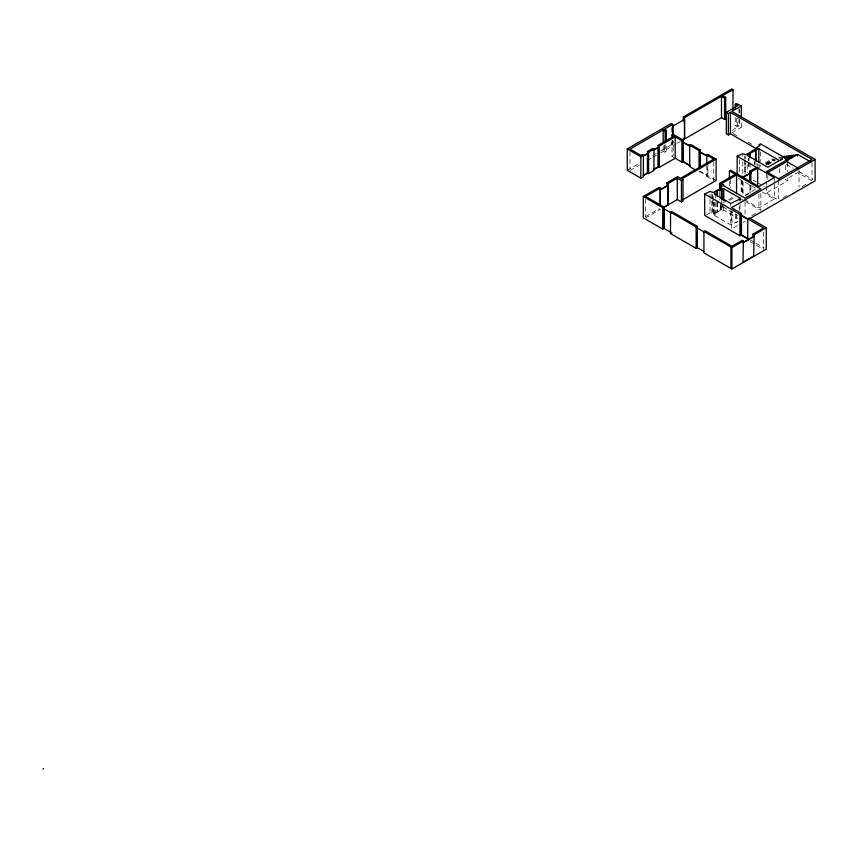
<?xml version="1.0" encoding="UTF-8"?>
<svg xmlns="http://www.w3.org/2000/svg" width="858" height="858" viewBox="0 0 858 858"><rect width="100%" height="100%" fill="white"/><g stroke="black" fill="none" stroke-linecap="round" stroke-linejoin="round"><path stroke-width="0.64" stroke-dasharray="4.29 3.22" d="M627.23 170.313L638.813 163.621M652.724 155.588L656.198 153.582M660.832 150.911L671.256 144.884L672.801 145.774M629.997 170.495L639.156 165.208M647.179 160.575L651.758 157.936M652.906 157.271L656.338 155.287M660.917 152.638L663.213 151.319L665.143 152.434L666.301 151.769L666.301 143.747M664.371 145.302L664.371 150.654L676.007 144.015M677.016 143.35L680.33 141.527M672.007 140.358L672.007 156.403L673.165 155.738L673.165 141.023M735.295 117.632L735.295 125.654L736.454 124.978L741.323 127.349L741.323 120.656M732.024 130.405L737.773 127.081L737.773 117.718M731.874 132.808L741.323 127.349M699.034 172.008L700.192 171.332L716.098 180.512M645.581 216.548L659.137 208.719L660.295 209.395L645.634 217.857M760.596 165.262L758.933 166.216L758.933 163.546M765.465 162.709L772.114 158.869M765.368 163.706L773.133 159.223M756.885 168.822L760.167 166.935L760.167 164.253M766.108 163.857L773.562 159.556M776.361 158.29L766.387 164.05L768.511 165.283L768.511 163.76L775.16 159.92M766.473 164.575L774.238 160.092M767.492 164.929L775.257 160.446M779.504 158.355L782.828 156.435M780.608 159.223L782.828 157.947M780.415 159.695L782.635 158.408M780.512 160.221L782.732 158.934M780.33 160.682L782.539 159.406M722.951 202.863L727.466 200.246M728.603 199.592L734.255 196.332M729.632 200.343L735.392 197.018M706.67 214.757L710.027 212.827L713.255 213.889L721.288 209.609L721.288 205.598M720.634 204.418L720.634 207.089L721.986 206.306L719.476 204.858M720.28 205.019L720.28 209.03L722.136 207.958L722.136 205.276M745.259 195.292L756.541 188.771M713.566 202.027L713.566 214.06L721.589 209.781L722.983 210.585L723.755 210.135L737.655 218.168M745.645 195.517L748.98 193.586M714.489 202.113L714.489 215.487L715.261 215.047L715.261 198.992M766.387 186.551L766.387 193.114L787.612 180.856L787.612 178.26M744.519 199.614L758.933 207.947L774.345 199.045L774.345 183.001M714.489 215.487L730.705 224.85L740.046 220.442M751.822 215.615L756.338 212.999M783.129 197.533L786.539 195.57M802.284 186.476L806.606 183.977M737.312 225.772L731.52 229.107L731.477 211.036M743.092 222.426L745.409 221.096M735.295 125.654L737.773 127.081M778.581 157.014L780.705 158.237M733.022 133.473L737.655 136.143M748.058 142.149L752.68 144.82M786.196 164.178L793.135 168.179M798.916 171.514L812.783 179.526M812.011 180.856L797.693 172.587L785.488 179.633L787.612 180.856M752.949 180.062L756.381 182.035M757.517 182.7L764.381 186.658M766.387 193.114L778.581 200.161M738.298 178.239L740.583 179.558M745.141 182.196L755.405 188.117M762.14 192.01L774.345 199.045M664.371 150.654L666.301 151.769M699.806 171.557L707.571 176.04L707.571 166.892M672.007 156.403L674.023 157.561M741.173 199.024L744.647 201.029M745.806 201.694L760.864 210.392L760.864 193.007M722.994 206.799L727.638 209.481M728.796 210.146L738.073 215.508M720.634 207.089L722.136 207.958M720.28 209.03L721.288 209.609M713.566 214.06L715.261 215.047M750.418 240.015L754.943 242.632M756.07 243.286L763.995 247.865M749.999 241.559L762.43 248.734M812.011 162.677L812.011 179.558M799.045 170.163L799.045 187.044M787.612 162.677L787.612 171.761M785.488 165.53L785.488 173.219M779.396 168.576L779.396 175.268M778.581 180.459L778.581 198.841M774.345 177.649L774.345 181.66M767.813 175.268L767.813 179.279M766.387 173.413L766.387 179.987M766.387 181.295L766.387 185.231M763.566 232.003L763.566 249.388M760.596 151.887L760.596 161.25M758.933 194.573L758.933 207.947M757.464 163.814L757.464 166.484M755.919 162.387L755.919 165.058M754.761 161.712L754.761 164.393M754.45 161.54L754.45 164.21M750.868 185.36L750.868 192.053M750.128 163.052L750.128 168.404M750.096 185.092L750.096 192.943L749.71 184.695M748.97 158.365L748.97 161.047M748.97 162.387L748.97 169.069M748.659 158.194L748.659 160.864M748.659 162.205L748.659 168.887M747.232 164.725L747.232 172.748M745.656 155.92L745.656 158.591M745.656 159.931L745.656 173.305M745.076 163.61L745.076 174.303M745.034 202.145L745.034 215.519M744.379 155.984L744.379 158.666M744.379 159.996L744.379 173.37M743.071 181.842L743.071 195.216M742.792 153.732L742.792 156.413M742.792 161.754L742.792 175.129M742.299 180.952L742.299 195.656M741.913 179.837L741.913 194.605M741.14 180.287L741.14 193.651M740.046 204.386L740.046 211.079M739.317 108.805L739.317 114.157M739.317 119.498L739.317 126.19M739.403 159.706L739.403 173.08M739.199 206.574L739.199 210.585M738.931 109.03L738.931 113.042M738.931 118.393L738.931 126.416M736.454 118.297L736.454 124.978M736.185 214.639L736.185 222.662M735.874 214.468L735.874 222.49M732.013 211.347L732.013 224.721M730.705 203.453L730.705 206.124M730.705 211.476L730.705 224.85M730.566 179.526L730.566 187.548M729.407 181.531L729.407 188.213M723.755 207.464L723.755 210.135M722.983 203.904L722.983 210.585M721.589 203.099L721.589 209.781M721.288 200.246L721.288 204.258M719.551 191.441L719.476 199.517M717.427 202.477L717.352 212.237M717.116 202.295L717.116 211.658M717.041 202.692L717.041 212.055M715.261 193.651L715.261 197.662M713.781 161.797L713.781 180.512L706.799 176.491L707.957 175.815L707.957 165.122M713.255 196.503L713.255 200.515M713.255 201.844L713.255 213.889M712.558 194.766L712.558 198.777M712.558 200.107L712.558 213.481M711.861 193.822L711.861 213.889M710.027 194.101L710.027 198.112M710.027 199.453L710.027 212.827M706.799 165.787L706.831 176.501M672.801 140.433L672.769 145.892L672.693 140.615M671.256 127.499L671.256 134.191M671.256 142.213L671.256 144.884M665.143 144.412L665.143 152.434M663.213 145.967L663.213 151.319M645.634 199.131L645.634 216.516M629.997 151.769L629.997 169.155"/><path stroke-width="1.29" d="M647.447 172.898L647.447 151.501L652.788 148.423L653.946 149.088L653.946 170.485L648.605 173.573L647.447 172.898L643.178 175.364M643.178 155.748L647.833 153.507L647.833 173.123L643.564 175.59M743.071 178.282L743.071 176.491L741.14 176.276L730.566 170.163L729.407 170.828L729.407 178.861M750.868 173.777L750.868 171.997L749.71 171.321L749.71 182.261M666.301 141.066L666.301 130.373L665.143 131.038L663.213 129.923L629.997 149.099L640.808 155.341L642.116 154.579L643.393 155.319L643.393 176.716L640.862 178.174L627.23 170.313L627.23 148.917L671.256 123.488L672.801 124.378L672.769 135.435L672.693 126.233L684.577 119.369L684.652 139.028L683.311 138.385M683.311 120.999L683.311 116.988L731.81 88.975L732.968 89.65L732.968 109.706M672.801 124.378L664.371 129.258L666.301 130.373M683.311 116.988L684.459 117.653L721.481 96.278L724.56 98.059L725.718 97.394L725.718 118.79L724.56 119.455L721.481 117.675L682.421 140.229M732.968 89.65L722.64 95.613L725.718 97.394M672.007 137.677L672.007 135.006L673.165 134.341L683.054 140.047L683.054 161.443L689.735 165.294M653.85 169.208L658.118 166.742L658.118 145.345L674.023 136.165L672.007 135.006M648.605 173.573L648.605 152.177L653.946 149.088M658.118 145.345L659.276 146.01L675.182 136.83L681.895 140.712L683.054 140.047M627.23 148.917L640.862 156.778L643.393 155.319M653.85 149.592L658.504 147.351L658.504 166.967L653.174 170.045M643.564 155.974L647.833 153.507M653.174 150.429L658.504 147.351M735.295 108.269L735.295 104.258L736.454 103.582L741.323 105.952L741.323 116.645M756.992 149.099L730.405 133.741L728.356 134.921L726.276 133.719L726.276 112.323L737.773 105.684L735.295 104.258M726.276 112.323L728.356 113.524L730.405 112.344L812.011 159.459L778.581 178.764M741.323 105.952L731.874 111.411L815.1 159.459L815.1 180.856L750.042 218.425M690.465 166.162L682.668 161.658L682.668 142.053L689.735 145.688M695.924 170.206L689.693 166.613L689.693 145.216L690.851 144.541L700.192 149.936L700.192 167.417M658.118 166.742L659.276 167.407L675.182 158.226L681.895 162.108L683.054 161.443M689.693 145.216L699.034 150.611L700.192 149.936M699.806 167.632L699.806 151.941L707.957 156.21M706.831 163.138L706.799 155.094L707.957 154.419L716.098 159.116L716.098 180.512L682.871 199.7M663.856 228.292L662.73 229.065L643.318 217.857L643.318 196.461L659.137 187.323L660.295 187.999L660.263 205.577M666.934 186.829L666.934 182.818L677.67 176.63L680.566 178.292L713.781 159.116L706.799 155.094M660.295 187.999L645.634 196.461L663.888 207.003L663.888 228.4M666.934 182.818L668.092 183.494L677.284 178.185L681.456 180.598L683 179.708L683 201.104L681.456 201.995L677.284 199.582L663.62 207.475M660.177 205.534L660.177 189.843L668.21 185.21L668.285 204.869L663.706 207.518M668.285 185.253L660.177 189.843M716.098 159.116L681.724 178.968L683 179.708M737.161 174.903L737.161 156.188L742.792 153.732L745.656 154.579L748.97 153.024L757.464 147.758L756.885 147.426L760.167 145.538L758.933 144.82L760.596 143.865L787.612 159.459L787.612 162.677M749.817 157.529L749.817 153.507L758.815 148.681L779.396 160.553L767.813 167.246L747.232 155.362L750.128 153.689L750.128 157.7M643.318 196.461L662.73 207.668L663.888 207.003M671.878 232.926L663.781 228.335L663.856 208.676M670.527 212.173L671.685 211.508L697.286 226.287L697.286 247.683L696.128 248.348L670.527 233.569L670.527 212.173L696.128 226.952L697.286 226.287M736.539 174.957L721.567 183.601L723.841 184.91L722.994 185.403L745.034 198.134L760.864 188.996L736.539 174.957L736.539 193.672M748.165 238.717L741.484 234.867L739.939 235.757L704.697 215.412L704.697 194.015L710.027 191.431L713.255 192.492L721.288 188.213L721.288 198.906M720.634 188.374L720.634 185.693L721.986 184.91L719.476 183.462L735.381 174.281L729.407 170.828M720.28 190.304L720.28 187.634L722.136 186.561L720.634 185.693M749.71 171.321L756.541 167.374L737.161 156.188M739.971 198.101L723.755 188.739L722.983 189.189L721.589 188.385L713.566 192.664L715.261 193.651L714.489 194.09L730.705 203.453L740.046 199.045L739.199 198.552L739.971 198.101L739.971 200.783M743.071 176.491L742.299 176.941L758.933 186.551L774.345 177.649L757.7 168.05L750.868 171.997L750.868 182.69M743.028 176.963L750.096 173.327L750.096 182.486M742.299 177.831L750.096 173.327M782.732 157.422L784.952 156.145M783.751 157.775L787.076 155.856M784.759 158.119L789.199 155.566M785.778 158.473L791.323 155.277M785.681 159.47L793.446 154.987M786.689 159.813L795.57 154.697L797.693 155.92M787.612 159.459L766.387 171.718L780.126 179.654M787.708 160.167L797.693 154.408L810.907 162.033M767.524 172.758L786.84 161.604L797.929 168.007M670.527 233.569L671.685 232.904M815.1 159.459L731.52 207.711L741.484 213.47L741.484 235.306L740.711 235.306L740.711 215.69L741.484 215.251L763.566 227.992L752.949 234.127L752.949 236.797M704.128 251.544L697.168 247.619L697.254 227.96M747.736 240.251L747.736 218.854L749.281 217.964L766.258 227.778L766.258 249.174L731.906 269.004L703.925 252.853L703.925 231.456L705.083 230.791L731.906 246.267L742.213 240.315L743.371 240.991L742.985 262.162M704.697 194.015L739.939 214.361L741.484 213.47M741.484 215.69L740.711 215.69M703.925 231.456L731.906 247.608L743.371 240.991M752.949 234.127L754.107 234.792L766.258 227.778M742.985 242.546L753.721 236.358M743.371 261.937L748.905 258.741M751.115 257.464L753.335 256.188M42.9 769.025L43.672 768.575M782.828 156.435L784.952 157.657M682.668 142.053L690.465 146.546M699.806 151.941L707.571 156.424M720.28 187.634L721.288 188.213M647.447 151.501L648.605 152.177M747.5 219.176L741.097 215.476L741.097 235.532M753.335 236.572L754.107 236.572L743.371 242.771L742.599 242.321L743.371 242.321M741.097 235.081L747.5 238.781M668.285 204.869L668.21 185.21M753.721 255.963L754.107 234.792M663.781 208.719L671.878 213.31M697.168 228.003L704.128 231.928M758.815 148.681L758.815 162.044M757.7 168.05L757.7 186.765M755.919 150.343L755.919 161.047M755.608 150.171L755.608 160.864M739.939 214.361L739.939 235.757M731.906 247.608L731.906 269.004M730.919 247.04L730.919 268.436M730.405 112.344L730.405 133.741M728.356 113.524L728.356 134.921M724.56 98.059L724.56 119.455M723.755 188.739L723.755 200.783M722.983 189.189L722.983 199.893M721.589 188.385L721.589 199.088M721.481 96.278L721.481 117.675M719.551 183.419L719.476 190.154M717.427 190.433L717.352 196.192M717.041 190.658L717.041 196.01M699.034 150.611L699.034 167.996M696.128 226.952L696.128 248.348M684.459 117.653L684.459 139.05M681.895 140.712L681.895 162.108M681.456 180.598L681.456 201.995M677.284 178.185L677.284 199.582M675.182 136.83L675.182 158.226M668.092 183.494L668.092 204.89M665.143 131.038L665.143 141.731M663.213 129.923L663.213 143.297M662.73 207.668L662.73 229.065M659.276 146.01L659.276 167.407M640.862 156.778L640.862 178.174"/></g></svg>
